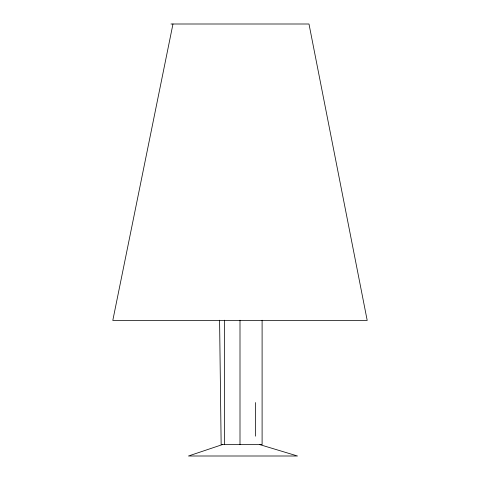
<?xml version="1.0" encoding="UTF-8"?>
<svg xmlns="http://www.w3.org/2000/svg" width="480" height="480" viewBox="0 0 480 480"><rect width="100%" height="100%" fill="white"/><g stroke="black" fill="none" stroke-linecap="round" stroke-linejoin="round"><path stroke-width="0.72" d="M172.974 24L112.794 320.442L367.206 320.442L308.988 24L170.994 24M222.264 444.642L188.46 456L297.498 456L259.878 444.642M219.588 320.238L221.148 444.642L262.104 444.642L262.104 320.238M255.63 402.564L255.63 436.17M240 320.238L240 444.642M224.37 320.19L224.37 444.642"/></g></svg>
